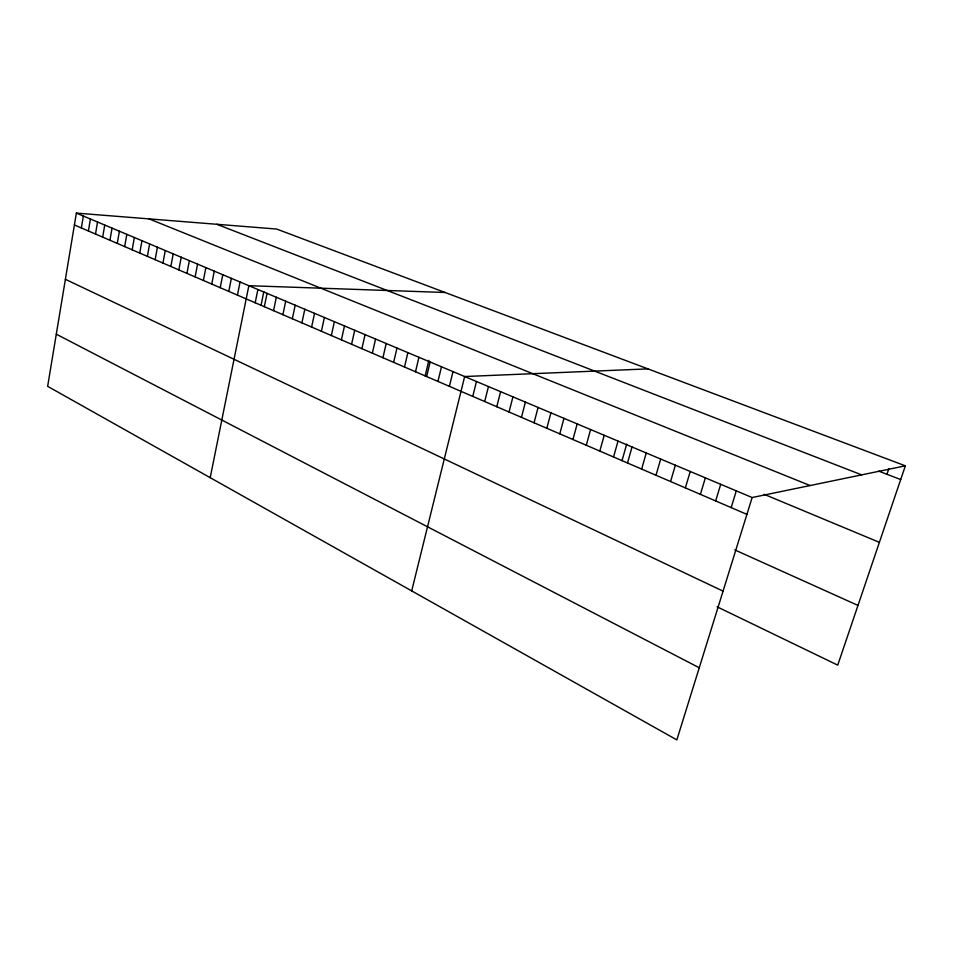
<?xml version="1.0" encoding="UTF-8"?>
<svg xmlns="http://www.w3.org/2000/svg" width="953" height="953" viewBox="0 0 953 953"><rect width="100%" height="100%" fill="white"/><g stroke="black" fill="none" stroke-linecap="round" stroke-linejoin="round"><path stroke-width="1.43" d="M905.35 465.826L276.632 229.042L76.371 213.103L47.65 386.334L676.844 739.897L752.143 497.537L905.35 465.826L837.735 665.134L717.144 606.835M81.362 227.958L83.352 216.045M88.391 230.983L90.416 219.011M95.503 234.033L97.54 222.013M102.674 237.13L104.747 225.051M109.929 240.251L112.037 228.112M117.267 243.408L119.387 231.21M124.676 246.589L126.832 234.343M132.169 249.817L134.349 237.511M139.734 253.069L141.949 240.704M147.393 256.369L149.633 243.944M155.125 259.692L157.412 247.208M162.951 263.064L165.262 250.52M170.861 266.471L173.208 253.855M178.854 269.913L181.237 257.239M186.943 273.392L189.349 260.657M195.127 276.906L197.569 264.112M203.394 280.468L205.872 267.614M211.757 284.065L214.27 271.14M220.226 287.711L222.764 274.726M228.78 291.392L231.365 278.336M237.44 295.12L240.049 281.993M210.208 477.679L248.852 285.697L445.099 292.488M255.201 302.768L257.894 289.509M261.039 305.353L263.826 291.701M264.326 306.687L267.054 293.369M273.547 310.666L276.322 297.265M282.886 314.681L285.709 301.208M292.345 318.755L295.204 305.21M301.91 322.864L304.817 309.26M311.607 327.034L314.55 313.358M321.411 331.263L324.401 317.504M331.346 335.539L334.372 321.697M341.4 339.864L344.486 325.95M351.586 344.247L354.707 330.262M361.902 348.679L365.07 334.622M372.349 353.182L375.565 339.042M382.927 357.732L386.203 343.509M393.649 362.343L396.972 348.048M404.501 367.024L407.884 352.634M415.508 371.753L418.939 357.292M425.121 375.97L428.862 360.317M426.658 376.554L430.137 362.009M437.951 381.414L441.489 366.786M449.399 386.334L452.997 371.622M411.696 590.896L464.659 376.53L647.945 368.882M472.759 396.388L476.476 381.51M484.684 401.523L488.46 386.549M496.775 406.728L500.611 391.671M509.021 412.006L512.928 396.853M521.458 417.354L525.413 402.106M534.049 422.775L538.088 407.443M546.831 428.266L550.929 412.852M559.792 433.853L563.962 418.331M572.944 439.512L577.184 423.894M586.286 445.254L590.598 429.541M599.818 451.079L604.214 435.271M613.553 456.987L618.02 441.084M622.011 460.716L626.681 444.158M627.491 462.991L632.042 446.981M641.643 469.079L646.265 452.973M655.998 475.249L660.703 459.048M670.578 481.527L675.367 465.219M685.374 487.9L690.246 471.485M700.407 494.369L705.363 477.846M715.667 500.933L720.718 484.315M731.165 507.604L736.3 490.866M886.945 474.272L888.78 468.816M878.797 471.151L900.692 479.55M216.819 224.277L861.667 474.868M149.049 218.892L810.098 485.542M764.163 494.321L879.393 542.352M76.371 213.103L752.143 497.537M74.405 224.956L746.914 514.382M734.811 549.917L857.986 605.429M65.388 279.324L723.065 591.134M56.298 334.181L699.252 667.767"/></g></svg>
